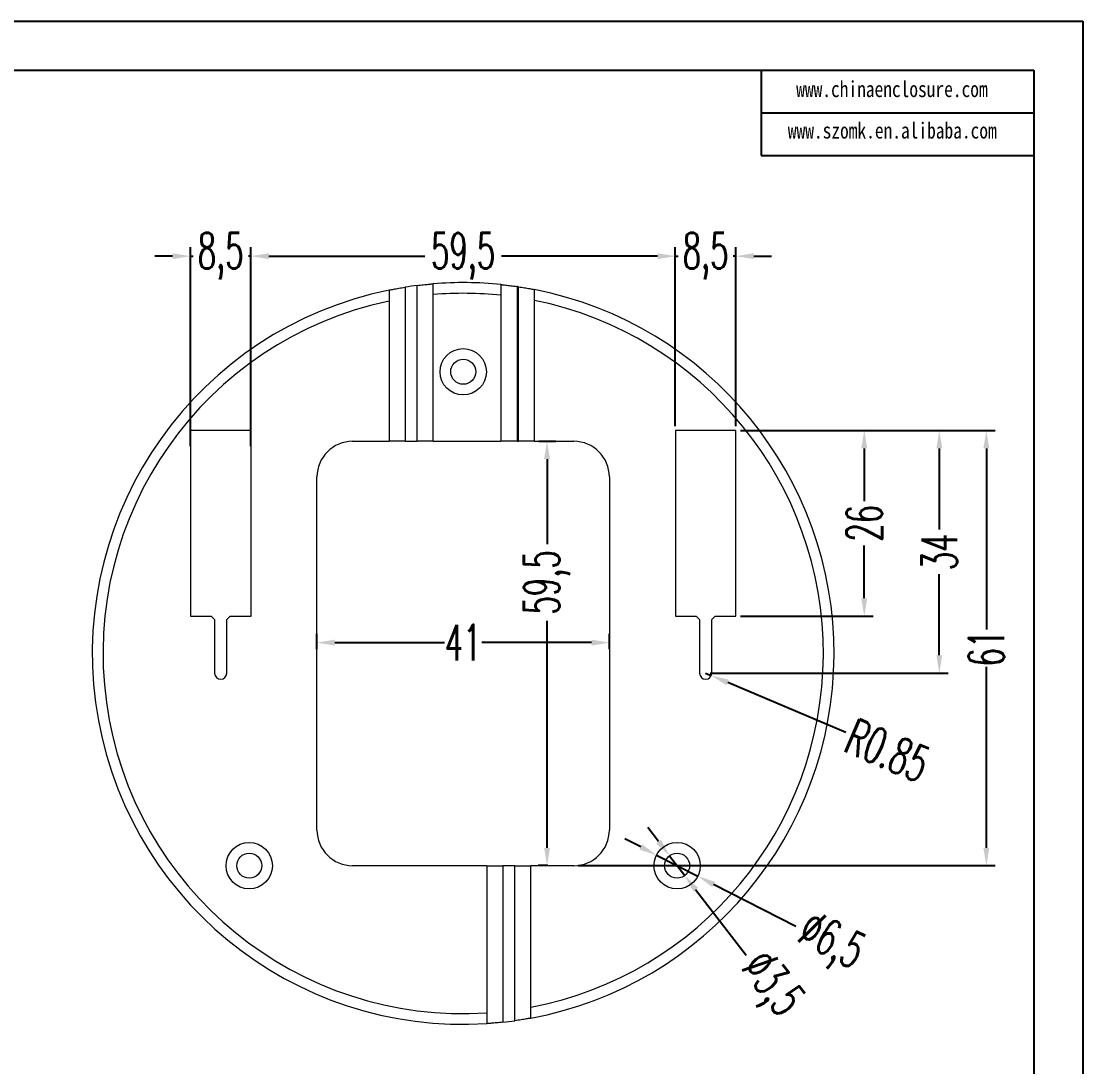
# Model space of a CAD drawing. Header units: inches. Extents: x 2104 to 4359, y 410 to 823.
# Drawn here: x 4210.6 to 4359.4, y 552.2 to 698.8 of the extents above; entities that cross this region are included whole.
import ezdxf

# ---------------------------------------------------------------- set-up
doc = ezdxf.new("R2010")
doc.units = ezdxf.units.IN
doc.layers.add('文字', color=81, linetype='Continuous')
doc.styles.add('SLDTEXTSTYLE2', font='TXT', dxfattribs={"width": 0.6, "bigfont": 'bigfont'})
doc.styles.add('宋体', font='', dxfattribs={"width": 0.8, "height": 3.5})
doc.styles.get('宋体').set_extended_font_data('SimSun')
doc.dimstyles.new('5', dxfattribs={"dimtxt": 5, "dimasz": 2.5, "dimexe": 1.25, "dimexo": 0.625, "dimtad": 0, "dimzin": 12, "dimtxsty": 'SLDTEXTSTYLE2', "dimcen": 2.5, "dimclrd": 3, "dimclre": 3, "dimclrt": 256, "dimadec": 0, "dimazin": 0, "dimtfac": 1, "dimtmove": 0, "dimatfit": 3, "dimfxl": 1, "dimarcsym": 0})

# ---------------------------------------------------------------- blocks, each defined once
blk = doc.blocks.new('*D159')
at = {"color": 3, "lineweight": -2}
for p, q in [((4242.8, 642.02), (4242.8, 667.11)), ((4302.3, 642.02), (4302.3, 667.11)), ((4245.3, 665.86), (4267.18, 665.86)), ((4299.8, 665.86), (4277.93, 665.86))]:
    blk.add_line(p, q, dxfattribs=at)
at = {"color": 3}
for points in [[(4245.3, 666.27), (4245.3, 665.44), (4242.8, 665.86)], [(4299.8, 666.27), (4299.8, 665.44), (4302.3, 665.86)]]:
    blk.add_solid(points, dxfattribs=at)
at = {"layer": 'Defpoints', "color": 0}
for p in [(4302.3, 665.86), (4242.8, 641.4), (4302.3, 641.4)]:
    blk.add_point(p, dxfattribs=at)
at = {"insert": (4272.55, 665.86), "char_height": 5, "attachment_point": 5, "style": 'SLDTEXTSTYLE2'}
blk.add_mtext('59,5', dxfattribs=at)
blk = doc.blocks.new('*D160')
at = {"color": 3, "lineweight": -2}
for p, q in [((4234.3, 639.21), (4234.3, 667.11)), ((4242.8, 639.21), (4242.8, 667.11)), ((4231.8, 665.86), (4229.3, 665.86)), ((4234.3, 665.86), (4234.68, 665.86)), ((4242.8, 665.86), (4242.43, 665.86)), ((4245.3, 665.86), (4247.8, 665.86))]:
    blk.add_line(p, q, dxfattribs=at)
at = {"color": 3}
for points in [[(4231.8, 666.27), (4231.8, 665.44), (4234.3, 665.86)], [(4245.3, 666.27), (4245.3, 665.44), (4242.8, 665.86)]]:
    blk.add_solid(points, dxfattribs=at)
at = {"layer": 'Defpoints', "color": 0}
for p in [(4234.3, 665.86), (4234.3, 638.59), (4242.8, 638.59)]:
    blk.add_point(p, dxfattribs=at)
at = {"insert": (4238.55, 665.86), "char_height": 5, "attachment_point": 5, "style": 'SLDTEXTSTYLE2'}
blk.add_mtext('8,5', dxfattribs=at)
blk = doc.blocks.new('*D161')
at = {"color": 3, "lineweight": -2}
for p, q in [((4302.3, 642.02), (4302.3, 667.11)), ((4310.8, 642.02), (4310.8, 667.11)), ((4299.8, 665.86), (4297.3, 665.86)), ((4302.3, 665.86), (4302.68, 665.86)), ((4310.8, 665.86), (4310.43, 665.86)), ((4313.3, 665.86), (4315.8, 665.86))]:
    blk.add_line(p, q, dxfattribs=at)
at = {"color": 3}
for points in [[(4299.8, 666.27), (4299.8, 665.44), (4302.3, 665.86)], [(4313.3, 666.27), (4313.3, 665.44), (4310.8, 665.86)]]:
    blk.add_solid(points, dxfattribs=at)
at = {"layer": 'Defpoints', "color": 0}
for p in [(4310.8, 665.86), (4302.3, 641.4), (4310.8, 641.4)]:
    blk.add_point(p, dxfattribs=at)
at = {"insert": (4306.55, 665.86), "char_height": 5, "attachment_point": 5, "style": 'SLDTEXTSTYLE2'}
blk.add_mtext('8,5', dxfattribs=at)
blk = doc.blocks.new('*D162')
at = {"color": 3, "lineweight": -2}
for p, q in [((4297.44, 583.02), (4295.21, 584.16)), ((4299.66, 581.88), (4305.45, 578.92)), ((4319.21, 571.86), (4307.67, 577.78))]:
    blk.add_line(p, q, dxfattribs=at)
at = {"color": 3}
for points in [[(4297.63, 583.39), (4297.25, 582.65), (4299.66, 581.88)], [(4307.86, 578.15), (4307.48, 577.4), (4305.45, 578.92)]]:
    blk.add_solid(points, dxfattribs=at)
at = {"layer": 'Defpoints', "color": 0}
for p in [(4299.66, 581.88), (4305.45, 578.92)]:
    blk.add_point(p, dxfattribs=at)
at = {"insert": (4323.99, 569.41), "char_height": 5, "attachment_point": 5, "rotation": 332.8599, "style": 'SLDTEXTSTYLE2'}
blk.add_mtext('∅6,5', dxfattribs=at)
blk = doc.blocks.new('*D163')
at = {"color": 3, "lineweight": -2}
for p, q in [((4299.96, 583.77), (4298.44, 585.75)), ((4301.49, 581.79), (4303.62, 579.01)), ((4312.25, 567.81), (4305.15, 577.03))]:
    blk.add_line(p, q, dxfattribs=at)
at = {"color": 3}
for points in [[(4300.29, 584.02), (4299.63, 583.51), (4301.49, 581.79)], [(4305.48, 577.29), (4304.82, 576.78), (4303.62, 579.01)]]:
    blk.add_solid(points, dxfattribs=at)
at = {"layer": 'Defpoints', "color": 0}
for p in [(4301.49, 581.79), (4303.62, 579.01)]:
    blk.add_point(p, dxfattribs=at)
at = {"insert": (4315.53, 563.55), "char_height": 5, "attachment_point": 5, "rotation": 307.5894, "style": 'SLDTEXTSTYLE2'}
blk.add_mtext('∅3,5', dxfattribs=at)
blk = doc.blocks.new('*D164')
at = {"color": 3, "lineweight": -2}
for p, q in [((4252.05, 610.77), (4252.05, 612.92)), ((4293.05, 610.77), (4293.05, 612.92)), ((4254.55, 611.67), (4269.93, 611.67)), ((4290.55, 611.67), (4275.18, 611.67))]:
    blk.add_line(p, q, dxfattribs=at)
at = {"color": 3}
for points in [[(4254.55, 612.09), (4254.55, 611.25), (4252.05, 611.67)], [(4290.55, 612.09), (4290.55, 611.25), (4293.05, 611.67)]]:
    blk.add_solid(points, dxfattribs=at)
at = {"layer": 'Defpoints', "color": 0}
for p in [(4293.05, 611.67), (4252.05, 610.15), (4293.05, 610.15)]:
    blk.add_point(p, dxfattribs=at)
at = {"insert": (4272.55, 611.67), "char_height": 5, "attachment_point": 5, "style": 'SLDTEXTSTYLE2'}
blk.add_mtext('41', dxfattribs=at)
blk = doc.blocks.new('*D165')
at = {"color": 3, "lineweight": -2}
for p, q in [((4283.18, 639.9), (4285.56, 639.9)), ((4284.31, 637.4), (4284.31, 625.5)), ((4284.31, 582.9), (4284.31, 614.75)), ((4284.43, 580.4), (4283.06, 580.4))]:
    blk.add_line(p, q, dxfattribs=at)
at = {"color": 3}
for points in [[(4283.9, 637.4), (4284.73, 637.4), (4284.31, 639.9)], [(4283.9, 582.9), (4284.73, 582.9), (4284.31, 580.4)]]:
    blk.add_solid(points, dxfattribs=at)
at = {"layer": 'Defpoints', "color": 0}
for p in [(4282.55, 639.9), (4284.31, 580.4), (4285.05, 580.4)]:
    blk.add_point(p, dxfattribs=at)
at = {"insert": (4284.31, 620.12), "char_height": 5, "attachment_point": 5, "rotation": 90, "style": 'SLDTEXTSTYLE2'}
blk.add_mtext('59,5', dxfattribs=at)
blk = doc.blocks.new('*D166')
at = {"color": 3, "lineweight": -2}
for p, q in [((4311.43, 641.4), (4330.04, 641.4)), ((4328.79, 638.9), (4328.79, 631.52)), ((4328.79, 617.9), (4328.79, 625.27)), ((4311.43, 615.4), (4330.04, 615.4))]:
    blk.add_line(p, q, dxfattribs=at)
at = {"color": 3}
for points in [[(4328.37, 638.9), (4329.21, 638.9), (4328.79, 641.4)], [(4328.37, 617.9), (4329.21, 617.9), (4328.79, 615.4)]]:
    blk.add_solid(points, dxfattribs=at)
at = {"layer": 'Defpoints', "color": 0}
for p in [(4310.8, 641.4), (4328.79, 641.4), (4310.8, 615.4)]:
    blk.add_point(p, dxfattribs=at)
at = {"insert": (4328.79, 628.4), "char_height": 5, "attachment_point": 5, "rotation": 90, "style": 'SLDTEXTSTYLE2'}
blk.add_mtext('26', dxfattribs=at)
blk = doc.blocks.new('*D167')
at = {"color": 3, "lineweight": -2}
for p, q in [((4311.43, 641.4), (4340.56, 641.4)), ((4339.31, 638.9), (4339.31, 627.52)), ((4339.31, 609.9), (4339.31, 621.27)), ((4307.18, 607.4), (4340.56, 607.4))]:
    blk.add_line(p, q, dxfattribs=at)
at = {"color": 3}
for points in [[(4338.9, 638.9), (4339.73, 638.9), (4339.31, 641.4)], [(4338.9, 609.9), (4339.73, 609.9), (4339.31, 607.4)]]:
    blk.add_solid(points, dxfattribs=at)
at = {"layer": 'Defpoints', "color": 0}
for p in [(4310.8, 641.4), (4306.55, 607.4), (4339.31, 607.4)]:
    blk.add_point(p, dxfattribs=at)
at = {"insert": (4339.31, 624.4), "char_height": 5, "attachment_point": 5, "rotation": 90, "style": 'SLDTEXTSTYLE2'}
blk.add_mtext('34', dxfattribs=at)
blk = doc.blocks.new('*D168')
at = {"color": 3, "lineweight": -2}
for p, q in [((4306.55, 607.4), (4307.34, 607.07)), ((4326.21, 599.05), (4309.64, 606.09))]:
    blk.add_line(p, q, dxfattribs=at)
at = {"color": 3}
blk.add_solid([(4309.8, 606.47), (4309.47, 605.7), (4307.34, 607.07)], dxfattribs=at)
at = {"layer": 'Defpoints', "color": 0}
for p in [(4306.55, 607.4), (4307.34, 607.07)]:
    blk.add_point(p, dxfattribs=at)
at = {"insert": (4332.07, 596.55), "char_height": 5, "attachment_point": 5, "rotation": 336.9734, "style": 'SLDTEXTSTYLE2'}
blk.add_mtext('R0.85', dxfattribs=at)
blk = doc.blocks.new('*D169')
at = {"color": 3, "lineweight": -2}
for p, q in [((4311.43, 641.4), (4347.16, 641.4)), ((4345.91, 638.9), (4345.91, 613.52)), ((4345.91, 582.9), (4345.91, 608.27)), ((4288.68, 580.4), (4347.16, 580.4))]:
    blk.add_line(p, q, dxfattribs=at)
at = {"color": 3}
for points in [[(4345.49, 638.9), (4346.32, 638.9), (4345.91, 641.4)], [(4345.49, 582.9), (4346.32, 582.9), (4345.91, 580.4)]]:
    blk.add_solid(points, dxfattribs=at)
at = {"layer": 'Defpoints', "color": 0}
for p in [(4310.8, 641.4), (4288.05, 580.4), (4345.91, 580.4)]:
    blk.add_point(p, dxfattribs=at)
at = {"insert": (4345.91, 610.9), "char_height": 5, "attachment_point": 5, "rotation": 90, "style": 'SLDTEXTSTYLE2'}
blk.add_mtext('61', dxfattribs=at)

msp = doc.modelspace()

# ---------------------------------------------------------------- linework, layer by layer
for p, q in [((3950.697, 698.799), (4359.429, 698.799)), ((4359.429, 698.799), (4359.429, 409.797)), ((3961.273, 691.918), (4352.548, 691.918)), ((4314.32, 691.918), (4314.32, 679.972)), ((4352.548, 691.918), (4352.548, 416.678)), ((4314.32, 685.945), (4352.548, 685.945)), ((4314.32, 679.972), (4352.548, 679.972))]:
    msp.add_line(p, q)
at = {"color": 7, "linetype": 'Continuous', "lineweight": 15}
for p, q in [((4264.404, 661.506), (4264.404, 639.899)), ((4266.104, 639.899), (4266.104, 661.747)), ((4268.354, 660.474), (4268.354, 661.979)), ((4277.854, 661.878), (4277.854, 660.37)), ((4280.104, 661.598), (4280.104, 639.899)), ((4280.304, 639.899), (4280.304, 661.568)), ((4262.154, 659.566), (4262.154, 639.899)), ((4268.354, 639.899), (4268.354, 660.474)), ((4277.854, 660.37), (4277.854, 639.899)), ((4282.554, 639.899), (4282.554, 659.649)), ((4242.804, 641.399), (4234.304, 641.399)), ((4234.304, 641.399), (4234.304, 615.399)), ((4242.804, 615.399), (4242.804, 641.399)), ((4310.804, 641.399), (4302.304, 641.399)), ((4302.304, 641.399), (4302.304, 615.399)), ((4310.804, 615.399), (4310.804, 641.399)), ((4257.054, 639.899), (4262.154, 639.899)), ((4264.404, 639.899), (4262.154, 639.899)), ((4264.404, 639.899), (4266.104, 639.899)), ((4268.354, 639.899), (4266.104, 639.899)), ((4268.354, 639.899), (4277.854, 639.899)), ((4280.104, 639.899), (4277.854, 639.899)), ((4280.104, 639.899), (4280.304, 639.899)), ((4282.554, 639.899), (4280.304, 639.899)), ((4282.554, 639.899), (4288.054, 639.899)), ((4252.054, 585.399), (4252.054, 634.899)), ((4293.054, 634.899), (4293.054, 585.399)), ((4234.304, 615.399), (4237.204, 615.399)), ((4237.704, 614.899), (4237.204, 615.399)), ((4237.704, 614.899), (4237.704, 607.399)), ((4239.904, 615.399), (4239.404, 614.899)), ((4239.404, 607.399), (4239.404, 614.899)), ((4239.904, 615.399), (4242.804, 615.399)), ((4302.304, 615.399), (4305.204, 615.399)), ((4305.704, 614.899), (4305.204, 615.399)), ((4305.704, 614.899), (4305.704, 607.399)), ((4307.904, 615.399), (4307.404, 614.899)), ((4307.404, 607.399), (4307.404, 614.899)), ((4307.904, 615.399), (4310.804, 615.399)), ((4275.854, 580.399), (4257.054, 580.399)), ((4275.854, 580.399), (4275.854, 559.757)), ((4275.854, 580.399), (4278.104, 580.399)), ((4278.104, 580.399), (4278.104, 558.446)), ((4279.804, 580.399), (4278.104, 580.399)), ((4279.804, 558.656), (4279.804, 580.399)), ((4279.804, 580.399), (4282.054, 580.399)), ((4288.054, 580.399), (4282.054, 580.399)), ((4282.054, 560.55), (4282.054, 580.399)), ((4275.854, 559.757), (4275.854, 558.253))]:
    msp.add_line(p, q, dxfattribs=at)
for centre, radius in [((4272.554, 649.649), 3.25), ((4272.554, 649.649), 1.75), ((4242.554, 580.399), 3.25), ((4302.554, 580.399), 3.25), ((4242.554, 580.399), 1.75), ((4302.554, 580.399), 1.75)]:
    msp.add_circle(centre, radius, dxfattribs=at)
for centre, radius, start, end in [((4272.554, 610.149), 52, 101.53696, 273.63852), ((4272.554, 610.149), 52, 97.12523, 99.01719), ((4272.554, 610.149), 52, 84.15008, 94.63278), ((4272.554, 610.149), 52, 81.42879, 81.65158), ((4272.554, 610.149), 52, 280.52662, 78.91251), ((4272.554, 610.149), 50.5, 101.88457, 273.74675), ((4272.554, 610.149), 50.5, 83.97569, 94.7707), ((4272.554, 610.149), 50.5, 280.84302, 78.57881), ((4257.054, 634.899), 5, 90, 180), ((4288.054, 634.899), 5, 0, 90), ((4238.554, 607.399), 0.85, 180, 0), ((4306.554, 607.399), 0.85, 180, 0), ((4257.054, 585.399), 5, 180, 270), ((4288.054, 585.399), 5, 270, 0), ((4272.554, 610.149), 52, 276.12689, 278.01446)]:
    msp.add_arc(centre, radius, start, end, dxfattribs=at)
for points, knots in [([(4262.154, 661.098), (4262.154, 661.098), (4262.169, 661.101), (4262.227, 661.113), (4262.271, 661.122), (4262.385, 661.145), (4262.455, 661.158), (4262.619, 661.191), (4262.714, 661.209), (4263.026, 661.269), (4263.276, 661.315), (4263.681, 661.386), (4263.822, 661.41), (4264.11, 661.459), (4264.257, 661.482), (4264.404, 661.506)], [0, 0, 0, 0, 0.125, 0.125, 0.25, 0.25, 0.375, 0.375, 0.5, 0.5, 0.75, 0.75, 0.875, 0.875, 1, 1, 1, 1]), ([(4266.104, 661.747), (4266.252, 661.765), (4266.398, 661.783), (4266.684, 661.816), (4266.826, 661.832), (4267.098, 661.862), (4267.228, 661.875), (4267.472, 661.9), (4267.588, 661.911), (4267.796, 661.931), (4267.89, 661.939), (4268.055, 661.954), (4268.125, 661.96), (4268.294, 661.974), (4268.354, 661.979), (4268.354, 661.979)], [0, 0, 0, 0, 0.125, 0.125, 0.25, 0.25, 0.375, 0.375, 0.5, 0.5, 0.625, 0.625, 0.75, 0.75, 1, 1, 1, 1]), ([(4277.854, 661.878), (4277.854, 661.878), (4277.869, 661.876), (4277.927, 661.87), (4277.97, 661.866), (4278.084, 661.854), (4278.153, 661.846), (4278.317, 661.828), (4278.413, 661.818), (4278.725, 661.782), (4278.976, 661.751), (4279.515, 661.681), (4279.809, 661.641), (4280.104, 661.598)], [0, 0, 0, 0, 0.125, 0.125, 0.25, 0.25, 0.375, 0.375, 0.5, 0.5, 0.75, 0.75, 1, 1, 1, 1]), ([(4280.304, 661.568), (4280.452, 661.546), (4280.598, 661.523), (4280.884, 661.477), (4281.026, 661.454), (4281.297, 661.409), (4281.426, 661.386), (4281.67, 661.344), (4281.786, 661.323), (4281.994, 661.285), (4282.087, 661.267), (4282.253, 661.236), (4282.323, 661.223), (4282.494, 661.19), (4282.554, 661.178), (4282.554, 661.178)], [0, 0, 0, 0, 0.125, 0.125, 0.25, 0.25, 0.375, 0.375, 0.5, 0.5, 0.625, 0.625, 0.75, 0.75, 1, 1, 1, 1]), ([(4278.104, 558.446), (4277.956, 558.43), (4277.811, 558.415), (4277.524, 558.386), (4277.382, 558.373), (4277.109, 558.348), (4276.98, 558.337), (4276.736, 558.317), (4276.62, 558.308), (4276.412, 558.292), (4276.319, 558.285), (4276.154, 558.273), (4276.083, 558.268), (4275.914, 558.257), (4275.854, 558.253), (4275.854, 558.253)], [0, 0, 0, 0, 0.125, 0.125, 0.25, 0.25, 0.375, 0.375, 0.5, 0.5, 0.625, 0.625, 0.75, 0.75, 1, 1, 1, 1]), ([(4282.054, 559.024), (4282.054, 559.024), (4282.04, 559.021), (4281.982, 559.01), (4281.938, 559.002), (4281.824, 558.981), (4281.755, 558.969), (4281.591, 558.94), (4281.495, 558.923), (4281.184, 558.869), (4280.933, 558.827), (4280.394, 558.742), (4280.1, 558.698), (4279.804, 558.656)], [0, 0, 0, 0, 0.125, 0.125, 0.25, 0.25, 0.375, 0.375, 0.5, 0.5, 0.75, 0.75, 1, 1, 1, 1])]:
    msp.add_open_spline(points, degree=3, knots=knots, dxfattribs=at)
for points in [[(4262.154, 661.098), (4262.154, 660.587), (4262.154, 660.077), (4262.154, 659.566)], [(4282.554, 659.649), (4282.554, 660.159), (4282.554, 660.668), (4282.554, 661.178)], [(4282.054, 559.024), (4282.054, 559.532), (4282.054, 560.041), (4282.054, 560.55)]]:
    msp.add_open_spline(points, degree=3, dxfattribs=at)

# ---------------------------------------------------------------- texts
at = {"layer": '文字', "color": 0, "char_height": 2.2427, "width": 39.40203, "attachment_point": 1, "style": '宋体'}
for s, insert in [('www.chinaenclosure.com', (4319.245, 690.405)), ('www.szomk.en.alibaba.com', (4318.073, 684.598))]:
    msp.add_mtext(s, dxfattribs=dict(at, insert=insert))

# ---------------------------------------------------------------- dimensions: what is measured, and where the dimension line sits
for base, p1, p2, picture, middle in [((4234.304, 665.858), (4242.804, 638.586), (4234.304, 638.586), '*D160', (4238.554, 665.858)), ((4302.304, 665.858), (4242.804, 641.399), (4302.304, 641.399), '*D159', (4272.554, 665.858)), ((4310.804, 665.858), (4302.304, 641.399), (4310.804, 641.399), '*D161', (4306.554, 665.858)), ((4293.054, 611.668), (4252.054, 610.149), (4293.054, 610.149), '*D164', (4272.554, 611.668))]:
    dim = msp.add_linear_dim(base=base, p1=p1, p2=p2, dimstyle='5')
    dim.commit()
    dim.dimension.update_dxf_attribs({"geometry": picture, "text_midpoint": middle})
for base, p1, p2, picture, middle in [((4345.907, 580.399), (4310.804, 641.399), (4288.054, 580.399), '*D169', (4345.907, 610.899)), ((4339.314, 607.399), (4310.804, 641.399), (4306.554, 607.399), '*D167', (4339.314, 624.399)), ((4328.79, 641.399), (4310.804, 615.399), (4310.804, 641.399), '*D166', (4328.79, 628.399))]:
    dim = msp.add_linear_dim(base=base, p1=p1, p2=p2, angle=90, dimstyle='5')
    dim.commit()
    dim.dimension.update_dxf_attribs({"geometry": picture, "text_midpoint": middle})
dim = msp.add_linear_dim(base=(4284.315, 580.399), p1=(4282.554, 639.899), p2=(4285.054, 580.399), angle=90, dimstyle='5')
dim.commit()
dim.dimension.update_dxf_attribs({"geometry": '*D165', "text_midpoint": (4284.315, 620.123), "dimtype": 160})
dim = msp.add_radius_dim(center=(4306.554, 607.399), mpoint=(4307.337, 607.066), text='R0.85', dimstyle='5')
dim.commit()
dim.dimension.update_dxf_attribs({"geometry": '*D168', "text_midpoint": (4332.074, 596.552), "dimtype": 164})
for p1, p2, picture, middle in [((4301.487, 581.785), (4303.622, 579.012), '*D163', (4315.526, 563.548)), ((4299.662, 581.881), (4305.447, 578.916), '*D162', (4323.989, 569.411))]:
    dim = msp.add_diameter_dim_2p(p1=p1, p2=p2, dimstyle='5')
    dim.commit()
    dim.dimension.update_dxf_attribs({"geometry": picture, "text_midpoint": middle, "dimtype": 163})

doc.saveas('drawing.dxf')
